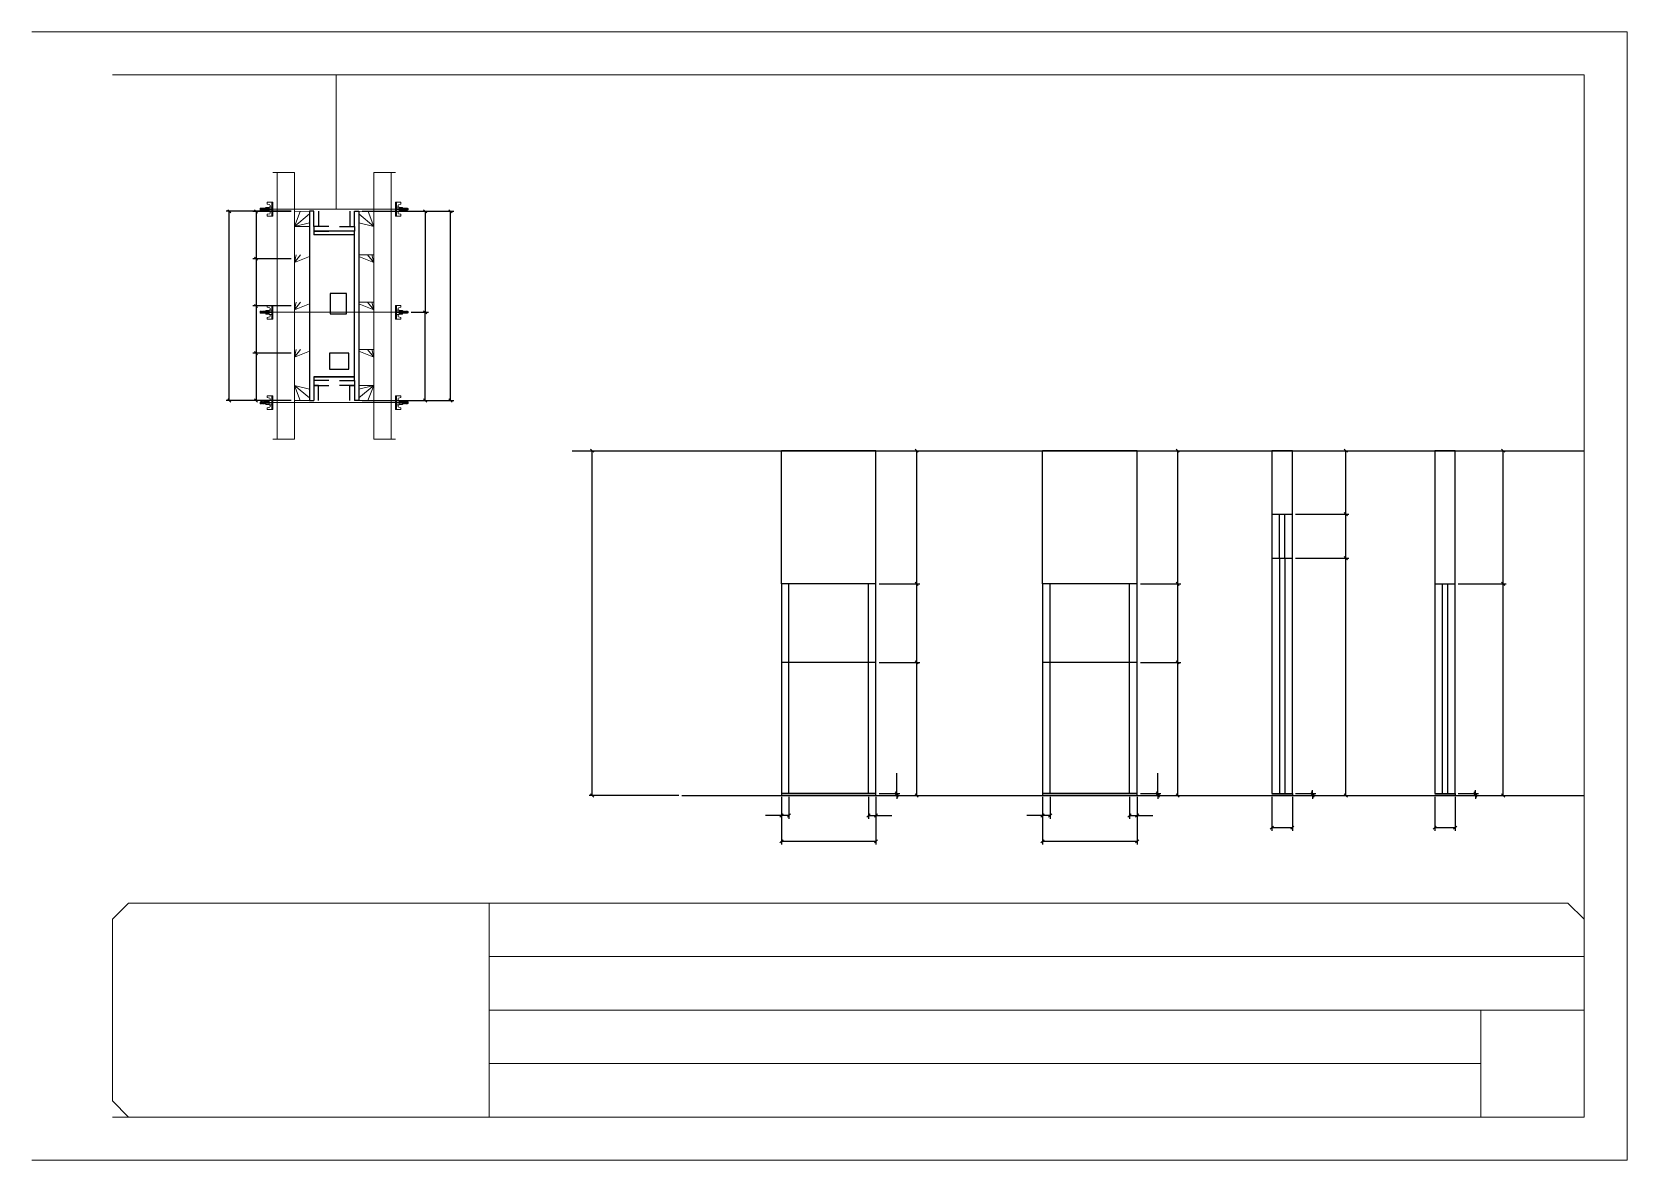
# Model space of a CAD drawing. Header units: metres. Extents: x 4348 to 8996, y 10700 to 11750.
# Drawn here: x 7511 to 8996, y 10700 to 11750 of the extents above; entities that cross this region are included whole.
import ezdxf

# ---------------------------------------------------------------- set-up
doc = ezdxf.new("R2010")
doc.units = ezdxf.units.M
for name, color, linetype in [('00 - FELIPE', 7, 'Continuous'), ('CHAPA', 7, 'Continuous'), ('COTA', 7, 'Continuous'), ('Hachura', 7, 'Continuous'), ('Madeira', 7, 'Continuous'), ('NIVEL 2° PAV.', 7, 'Continuous'), ('Nível', 7, 'Continuous'), ('Painéis', 7, 'Continuous'), ('Perfil Metálico', 7, 'Continuous'), ('SARR_2.2x7', 7, 'Continuous'), ('SARRAFO', 7, 'Continuous'), ('SARRAFO DE PRESSAO', 7, 'Continuous'), ('Texto Seção', 7, 'Continuous')]:
    doc.layers.add(name, color=color, linetype=linetype)

msp = doc.modelspace()

# ---------------------------------------------------------------- linework, layer by layer
at = {"layer": '00 - FELIPE', "color": 4, "lineweight": 25}
for p, q in [((8688.7, 11301.2), (8737.3, 11301.2)), ((8734.3, 11260.2), (8734.3, 11301.2)), ((8688.7, 11260.2), (8737.3, 11260.2))]:
    msp.add_line(p, q, dxfattribs=at)
at = {"layer": '00 - FELIPE', "color": 0, "lineweight": 25}
for p, q in [((8735.8, 11299.7), (8732.8, 11302.7)), ((8732.8, 11261.7), (8735.8, 11258.7))]:
    msp.add_line(p, q, dxfattribs=at)
at = {"layer": 'CHAPA', "color": 1, "lineweight": 25}
for points in [[(7773.6, 11583), (7769.6, 11583), (7769.6, 11407), (7773.6, 11407)], [(7773.6, 11583), (7769.6, 11583), (7769.6, 11407), (7773.6, 11407)], [(7811.6, 11583), (7815.6, 11583), (7815.6, 11407), (7811.6, 11407)], [(7811.6, 11583), (7815.6, 11583), (7815.6, 11407), (7811.6, 11407)], [(7811.6, 11561), (7811.6, 11564.6), (7773.6, 11564.6), (7773.6, 11561)], [(7811.6, 11561), (7811.6, 11564.6), (7773.6, 11564.6), (7773.6, 11561)], [(7811.6, 11425.4), (7811.6, 11429), (7773.6, 11429), (7773.6, 11425.4)], [(7811.6, 11425.4), (7811.6, 11429), (7773.6, 11429), (7773.6, 11425.4)]]:
    msp.add_lwpolyline(points, dxfattribs=at)
at = {"layer": 'COTA', "color": 0, "lineweight": 25}
for p, q in [((7696.5, 11581.5), (7693.5, 11584.5)), ((7721.4, 11581.4), (7718.4, 11584.4)), ((7878.8, 11581.5), (7875.8, 11584.5)), ((7902.5, 11581.5), (7899.5, 11584.5)), ((7718.4, 11540.4), (7721.4, 11537.4)), ((7721.4, 11537.4), (7718.4, 11540.4)), ((7718.4, 11496.4), (7721.4, 11493.4)), ((7721.4, 11493.4), (7718.4, 11496.4)), ((7878.8, 11487.5), (7875.8, 11490.5)), ((7875.8, 11490.5), (7878.8, 11487.5)), ((7718.4, 11452.4), (7721.4, 11449.4)), ((7721.4, 11449.4), (7718.4, 11452.4)), ((7693.5, 11408.5), (7696.5, 11405.5)), ((7718.4, 11408.4), (7721.4, 11405.4)), ((7875.8, 11408.5), (7878.8, 11405.5)), ((7899.5, 11408.5), (7902.5, 11405.5)), ((8336.4, 11358.7), (8333.4, 11361.7)), ((8579.4, 11358.7), (8576.4, 11361.7)), ((8735.8, 11358.7), (8732.8, 11361.7)), ((8882.3, 11358.7), (8879.3, 11361.7)), ((8732.8, 11302.7), (8735.8, 11299.7)), ((8735.8, 11258.7), (8732.8, 11261.7)), ((8336.4, 11234.7), (8333.4, 11237.7)), ((8333.4, 11237.7), (8336.4, 11234.7)), ((8579.4, 11234.7), (8576.4, 11237.7)), ((8576.4, 11237.7), (8579.4, 11234.7)), ((8879.3, 11237.7), (8882.3, 11234.7)), ((8882.3, 11234.7), (8879.3, 11237.7)), ((8333.4, 11164.7), (8336.4, 11161.7)), ((8336.4, 11161.7), (8333.4, 11164.7)), ((8576.4, 11164.7), (8579.4, 11161.7)), ((8579.4, 11161.7), (8576.4, 11164.7)), ((8314.8, 11042.7), (8317.8, 11039.7)), ((8317.8, 11037.7), (8314.8, 11040.7)), ((8333.4, 11040.7), (8336.4, 11037.7)), ((8557.8, 11042.7), (8560.8, 11039.7)), ((8560.8, 11037.7), (8557.8, 11040.7)), ((8576.4, 11040.7), (8579.4, 11037.7)), ((8702, 11042.7), (8705, 11039.7)), ((8705, 11037.7), (8702, 11040.7)), ((8732.8, 11040.7), (8735.8, 11037.7)), ((8853.5, 11042.7), (8856.5, 11039.7)), ((8856.5, 11037.7), (8853.5, 11040.7)), ((8879.3, 11040.7), (8882.3, 11037.7)), ((8210.5, 11022.2), (8207.5, 11019.2)), ((8214.5, 11019.2), (8217.5, 11022.2)), ((8291.5, 11022.2), (8288.5, 11019.2)), ((8295.5, 11019.2), (8298.5, 11022.2)), ((8453.6, 11022.2), (8450.6, 11019.2)), ((8457.6, 11019.2), (8460.6, 11022.2)), ((8534.6, 11022.2), (8531.6, 11019.2)), ((8538.6, 11019.2), (8541.6, 11022.2)), ((8667.1, 11010.9), (8664.1, 11007.9)), ((8683.1, 11007.9), (8686.1, 11010.9)), ((8818.6, 11010.9), (8815.6, 11007.9)), ((8834.6, 11007.9), (8837.6, 11010.9)), ((8210.5, 10998.1), (8207.5, 10995.1)), ((8295.5, 10995.1), (8298.5, 10998.1)), ((8453.6, 10998.1), (8450.6, 10995.1)), ((8538.6, 10995.1), (8541.6, 10998.1))]:
    msp.add_line(p, q, dxfattribs=at)
at = {"layer": 'COTA', "color": 241, "lineweight": 25}
for p, q in [((7752.6, 11583), (7692, 11583)), ((7695, 11407), (7695, 11583)), ((7752.6, 11582.9), (7716.9, 11582.9)), ((7719.9, 11582.9), (7719.9, 11538.9)), ((7818.6, 11583), (7904, 11583)), ((7852.6, 11583), (7880.3, 11583)), ((7877.3, 11583), (7877.3, 11489)), ((7901, 11407), (7901, 11583)), ((7752.6, 11538.9), (7716.9, 11538.9)), ((7752.6, 11538.9), (7716.9, 11538.9)), ((7719.9, 11538.9), (7719.9, 11494.9)), ((7752.6, 11494.9), (7716.9, 11494.9)), ((7752.6, 11494.9), (7716.9, 11494.9)), ((7719.9, 11494.9), (7719.9, 11450.9)), ((7864.4, 11489), (7880.3, 11489)), ((7864.4, 11489), (7880.3, 11489)), ((7877.3, 11407), (7877.3, 11489)), ((7752.6, 11450.9), (7716.9, 11450.9)), ((7752.6, 11450.9), (7716.9, 11450.9)), ((7719.9, 11450.9), (7719.9, 11406.9)), ((7752.6, 11407), (7692, 11407)), ((7752.6, 11406.9), (7716.9, 11406.9)), ((7818.6, 11407), (7904, 11407)), ((7852.6, 11407), (7880.3, 11407)), ((8297, 11360.2), (8209, 11360.2)), ((8209, 11236.2), (8209, 11360.2)), ((8297, 11236.2), (8297, 11360.2)), ((8540.1, 11360.2), (8452.1, 11360.2)), ((8452.1, 11236.2), (8452.1, 11360.2)), ((8540.1, 11236.2), (8540.1, 11360.2))]:
    msp.add_line(p, q, dxfattribs=at)
at = {"layer": 'COTA', "color": 180, "lineweight": 25}
for p, q in [((7804, 11506.5), (7789, 11506.5)), ((7789, 11506.5), (7789, 11487.5)), ((7804, 11487.5), (7804, 11506.5)), ((7789, 11487.5), (7804, 11487.5)), ((7806.3, 11451), (7788.3, 11451)), ((7788.3, 11451), (7788.3, 11436)), ((7806.3, 11436), (7806.3, 11451)), ((7788.3, 11436), (7806.3, 11436))]:
    msp.add_line(p, q, dxfattribs=at)
at = {"layer": 'COTA', "color": 4, "lineweight": 25}
for p, q in [((8300, 11360.2), (8337.9, 11360.2)), ((8334.9, 11236.2), (8334.9, 11360.2)), ((8543.1, 11360.2), (8580.9, 11360.2)), ((8577.9, 11236.2), (8577.9, 11360.2)), ((8687.6, 11360.2), (8737.3, 11360.2)), ((8734.3, 11301.2), (8734.3, 11360.2)), ((8839.1, 11360.2), (8883.8, 11360.2)), ((8880.8, 11236.2), (8880.8, 11360.2)), ((8687.6, 11301.2), (8737.3, 11301.2)), ((8687.6, 11260.2), (8737.3, 11260.2)), ((8734.3, 11039.2), (8734.3, 11260.2)), ((8300, 11236.2), (8337.9, 11236.2)), ((8300, 11236.2), (8337.9, 11236.2)), ((8334.9, 11163.2), (8334.9, 11236.2)), ((8543.1, 11236.2), (8580.9, 11236.2)), ((8543.1, 11236.2), (8580.9, 11236.2)), ((8577.9, 11163.2), (8577.9, 11236.2)), ((8839.1, 11236.2), (8883.8, 11236.2)), ((8839.1, 11236.2), (8883.8, 11236.2)), ((8880.8, 11039.2), (8880.8, 11236.2)), ((8300, 11163.2), (8337.9, 11163.2)), ((8300, 11163.2), (8337.9, 11163.2)), ((8334.9, 11039.2), (8334.9, 11163.2)), ((8543.1, 11163.2), (8580.9, 11163.2)), ((8543.1, 11163.2), (8580.9, 11163.2)), ((8577.9, 11039.2), (8577.9, 11163.2)), ((8316.3, 11041.2), (8316.3, 11060.1)), ((8559.3, 11041.2), (8559.3, 11060.1)), ((8209, 11038.2), (8209, 10993.6)), ((8209, 11036.2), (8209, 11017.7)), ((8216, 11038.2), (8216, 11017.7)), ((8290, 11038.2), (8290, 11017.7)), ((8297, 11038.2), (8297, 10993.6)), ((8297, 11036.2), (8297, 11017.7)), ((8300, 11041.2), (8319.3, 11041.2)), ((8300, 11039.2), (8319.3, 11039.2)), ((8300, 11039.2), (8337.9, 11039.2)), ((8316.3, 11039.2), (8316.3, 11041.2)), ((8316.3, 11039.2), (8316.3, 11036.2)), ((8452.1, 11038.2), (8452.1, 10993.6)), ((8452.1, 11036.2), (8452.1, 11017.7)), ((8459.1, 11038.2), (8459.1, 11017.7)), ((8533.1, 11038.2), (8533.1, 11017.7)), ((8540.1, 11038.2), (8540.1, 10993.6)), ((8540.1, 11036.2), (8540.1, 11017.7)), ((8543.1, 11041.2), (8562.3, 11041.2)), ((8543.1, 11039.2), (8562.3, 11039.2)), ((8543.1, 11039.2), (8580.9, 11039.2)), ((8559.3, 11039.2), (8559.3, 11041.2)), ((8559.3, 11039.2), (8559.3, 11036.2)), ((8665.6, 11038.2), (8665.6, 11006.4)), ((8684.6, 11038.2), (8684.6, 11006.4)), ((8687.6, 11041.2), (8706.5, 11041.2)), ((8687.6, 11039.2), (8706.5, 11039.2)), ((8687.6, 11039.2), (8737.3, 11039.2)), ((8703.5, 11041.2), (8703.5, 11044.2)), ((8703.5, 11039.2), (8703.5, 11041.2)), ((8703.5, 11039.2), (8703.5, 11036.2)), ((8817.1, 11038.2), (8817.1, 11006.4)), ((8836.1, 11038.2), (8836.1, 11006.4)), ((8839.1, 11041.2), (8858, 11041.2)), ((8839.1, 11039.2), (8858, 11039.2)), ((8839.1, 11039.2), (8883.8, 11039.2)), ((8855, 11041.2), (8855, 11044.2)), ((8855, 11039.2), (8855, 11041.2)), ((8855, 11039.2), (8855, 11036.2)), ((8209, 11020.7), (8194.3, 11020.7)), ((8216, 11020.7), (8209, 11020.7)), ((8290, 11020.7), (8297, 11020.7)), ((8297, 11020.7), (8311.8, 11020.7)), ((8452.1, 11020.7), (8437.3, 11020.7)), ((8459.1, 11020.7), (8452.1, 11020.7)), ((8533.1, 11020.7), (8540.1, 11020.7)), ((8540.1, 11020.7), (8554.8, 11020.7)), ((8665.6, 11009.4), (8684.6, 11009.4)), ((8817.1, 11009.4), (8836.1, 11009.4)), ((8297, 10996.6), (8209, 10996.6)), ((8540.1, 10996.6), (8452.1, 10996.6))]:
    msp.add_line(p, q, dxfattribs=at)
at = {"layer": 'COTA', "color": 241, "lineweight": 25}
for points in [[(8684.6, 11301.2), (8684.6, 11360.2), (8665.6, 11360.2), (8665.6, 11301.2)], [(8836.1, 11236.2), (8836.1, 11360.2), (8817.1, 11360.2), (8817.1, 11236.2)]]:
    msp.add_lwpolyline(points, dxfattribs=at)
at = {"layer": 'Hachura', "color": 0, "lineweight": 9}
for p, q in [((7724.1, 11586), (7723.8, 11585.7)), ((7723.8, 11585.7), (7723.8, 11584.4)), ((7724.1, 11584.1), (7723.8, 11584.4)), ((7724.4, 11586), (7724.1, 11586)), ((7724.1, 11584.1), (7724.1, 11586)), ((7724.7, 11584.1), (7724.1, 11585.3)), ((7724.7, 11584), (7724.1, 11585.1)), ((7724.1, 11584.6), (7724.4, 11583.9)), ((7724.1, 11584.3), (7724.2, 11584.1)), ((7724.4, 11586), (7725.4, 11584.1)), ((7724.4, 11586), (7725.4, 11584.1)), ((7724.5, 11586.1), (7725.6, 11583.9)), ((7725.8, 11584), (7724.7, 11586.1)), ((7724.7, 11584.1), (7725.4, 11584.1)), ((7725.6, 11586), (7724.9, 11586)), ((7725.9, 11584.1), (7724.9, 11586)), ((7725.6, 11586), (7726.5, 11584.1)), ((7725.7, 11586.1), (7726.7, 11583.9)), ((7727, 11584), (7725.9, 11586.1)), ((7726.5, 11584.1), (7725.9, 11584.1)), ((7726.7, 11586), (7726.1, 11586)), ((7727.1, 11584.1), (7726.1, 11586)), ((7726.3, 11586), (7726.1, 11586)), ((7726.7, 11586), (7727.7, 11584.1)), ((7726.8, 11586.1), (7727.9, 11583.9)), ((7728.1, 11584), (7727.1, 11586.1)), ((7727.3, 11584.1), (7727.1, 11584.1)), ((7727.9, 11586), (7727.2, 11586)), ((7728.2, 11584.1), (7727.2, 11586)), ((7727.3, 11584.1), (7727.7, 11584.1)), ((7727.9, 11586), (7728.9, 11584.1)), ((7728.9, 11584.8), (7728.2, 11586.1)), ((7728.2, 11584.1), (7728.9, 11584.1)), ((7728.9, 11585.1), (7728.4, 11586)), ((7728.9, 11586), (7728.4, 11586)), ((7728.9, 11583.3), (7728.9, 11586.6)), ((7728.9, 11583.3), (7728.9, 11586.6)), ((7728.9, 11586.6), (7732.1, 11586.6)), ((7728.9, 11585.6), (7732.1, 11585.6)), ((7728.9, 11584.1), (7732.1, 11584.1)), ((7732.1, 11583.3), (7728.9, 11583.3)), ((7735.6, 11591.4), (7730.4, 11591.4)), ((7730.4, 11591.4), (7730.4, 11589.7)), ((7730.4, 11589.7), (7732.6, 11589.2)), ((7732.1, 11586.9), (7732.1, 11583)), ((7734.7, 11586.9), (7732.1, 11586.9)), ((7732.1, 11583), (7732.1, 11583.3)), ((7732.1, 11583), (7732.1, 11583.3)), ((7732.1, 11583), (7734.7, 11583)), ((7734.7, 11585.3), (7732.7, 11585.3)), ((7732.7, 11584.8), (7734.7, 11584.8)), ((7732.9, 11588.8), (7732.9, 11586.9)), ((7732.9, 11581.1), (7732.9, 11583)), ((7734.6, 11591.3), (7735.6, 11591.3)), ((7734.6, 11591.1), (7735.6, 11591.1)), ((7734.6, 11590.7), (7735.6, 11590.7)), ((7734.6, 11590.3), (7735.6, 11590.3)), ((7734.6, 11589.4), (7735.6, 11589.4)), ((7734.6, 11588), (7735.6, 11588)), ((7734.7, 11591.4), (7734.7, 11578.5)), ((7734.7, 11591.4), (7734.7, 11586.3)), ((7734.7, 11585), (7734.7, 11586.9)), ((7734.7, 11586.3), (7734.7, 11585.6)), ((7734.7, 11585), (7735.6, 11585)), ((7735, 11585.9), (7734.8, 11585.9)), ((7734.8, 11584), (7735.2, 11584)), ((7735.4, 11585.9), (7735, 11585.9)), ((7735.6, 11578.5), (7735.6, 11591.4)), ((7735.6, 11579.5), (7735.6, 11587.3)), ((7849.6, 11578.5), (7849.6, 11591.4)), ((7849.6, 11591.4), (7854.7, 11591.4)), ((7850.5, 11591.3), (7849.6, 11591.3)), ((7850.5, 11591.1), (7849.6, 11591.1)), ((7850.5, 11590.7), (7849.6, 11590.7)), ((7850.5, 11590.3), (7849.6, 11590.3)), ((7850.5, 11589.4), (7849.6, 11589.4)), ((7850.5, 11588), (7849.6, 11588)), ((7849.6, 11579.5), (7849.6, 11587.3)), ((7850.5, 11585), (7849.6, 11585)), ((7849.7, 11585.9), (7850.2, 11585.9)), ((7850.3, 11584), (7849.9, 11584)), ((7850.2, 11585.9), (7850.4, 11585.9)), ((7850.5, 11591.4), (7850.5, 11578.5)), ((7850.5, 11591.4), (7850.5, 11586.3)), ((7850.5, 11585), (7850.5, 11586.9)), ((7850.5, 11586.9), (7853.1, 11586.9)), ((7850.5, 11586.3), (7850.5, 11585.6)), ((7850.5, 11585.3), (7852.5, 11585.3)), ((7852.5, 11584.8), (7850.5, 11584.8)), ((7853.1, 11583), (7850.5, 11583)), ((7852.3, 11588.8), (7852.3, 11586.9)), ((7852.3, 11581.1), (7852.3, 11583)), ((7854.7, 11589.7), (7852.5, 11589.2)), ((7853.1, 11586.9), (7853.1, 11583)), ((7856.3, 11586.6), (7853.1, 11586.6)), ((7856.3, 11585.6), (7853.1, 11585.6)), ((7856.3, 11584.1), (7853.1, 11584.1)), ((7853.1, 11583.3), (7856.3, 11583.3)), ((7853.1, 11583), (7853.1, 11583.3)), ((7853.1, 11583), (7853.1, 11583.3)), ((7854.7, 11591.4), (7854.7, 11589.7)), ((7856.2, 11583.3), (7856.2, 11586.6)), ((7856.3, 11583.3), (7856.3, 11586.6)), ((7856.3, 11584.8), (7856.9, 11586.1)), ((7857.2, 11586), (7856.3, 11584.1)), ((7856.3, 11585.1), (7856.7, 11586)), ((7856.3, 11586), (7856.7, 11586)), ((7856.9, 11584.1), (7856.3, 11584.1)), ((7856.9, 11584.1), (7857.9, 11586)), ((7857, 11584), (7858.1, 11586.1)), ((7858.3, 11586.1), (7857.2, 11583.9)), ((7857.2, 11586), (7857.9, 11586)), ((7858.4, 11586), (7857.4, 11584.1)), ((7857.9, 11584.1), (7857.4, 11584.1)), ((7857.9, 11584.1), (7858.1, 11584.1)), ((7858.1, 11584.1), (7859, 11586)), ((7858.2, 11584), (7859.2, 11586.1)), ((7859.5, 11586.1), (7858.4, 11583.9)), ((7858.4, 11586), (7859, 11586)), ((7859.6, 11586), (7858.6, 11584.1)), ((7858.6, 11584.1), (7859.2, 11584.1)), ((7858.8, 11586), (7859, 11586)), ((7859.2, 11584.1), (7860.2, 11586)), ((7859.3, 11584), (7860.4, 11586.1)), ((7860.6, 11586.1), (7859.6, 11583.9)), ((7859.6, 11586), (7860.2, 11586)), ((7860.7, 11586), (7859.8, 11584.1)), ((7860.7, 11586), (7859.8, 11584.1)), ((7860.4, 11584.1), (7859.8, 11584.1)), ((7860.4, 11584.1), (7861, 11585.3)), ((7860.5, 11584), (7861, 11585.1)), ((7860.7, 11586), (7861, 11586)), ((7861, 11584.6), (7860.7, 11583.9)), ((7861, 11584.3), (7860.9, 11584.1)), ((7861, 11586), (7861.4, 11585.7)), ((7861, 11584.1), (7861, 11586)), ((7861, 11584.1), (7861.4, 11584.4)), ((7861.4, 11585.7), (7861.4, 11584.4)), ((7730.4, 11580.2), (7732.6, 11580.8)), ((7730.4, 11578.5), (7730.4, 11580.2)), ((7734.7, 11578.5), (7730.4, 11578.5)), ((7734.6, 11581.9), (7735.6, 11581.9)), ((7734.6, 11580.5), (7735.6, 11580.5)), ((7734.6, 11579.7), (7735.6, 11579.7)), ((7734.6, 11579.2), (7735.6, 11579.2)), ((7734.6, 11578.9), (7735.6, 11578.9)), ((7734.6, 11578.6), (7735.6, 11578.6)), ((7734.7, 11578.5), (7735.6, 11578.5)), ((7850.5, 11581.9), (7849.6, 11581.9)), ((7850.5, 11580.5), (7849.6, 11580.5)), ((7850.5, 11579.7), (7849.6, 11579.7)), ((7850.5, 11579.2), (7849.6, 11579.2)), ((7850.5, 11578.9), (7849.6, 11578.9)), ((7850.5, 11578.6), (7849.6, 11578.6)), ((7850.5, 11578.5), (7849.6, 11578.5)), ((7850.5, 11578.5), (7854.7, 11578.5)), ((7854.7, 11580.2), (7852.5, 11580.8)), ((7854.7, 11578.5), (7854.7, 11580.2)), ((7735.6, 11495.4), (7730.4, 11495.4)), ((7730.4, 11495.4), (7730.4, 11493.7)), ((7734.6, 11495.3), (7735.6, 11495.3)), ((7734.6, 11495.1), (7735.6, 11495.1)), ((7734.6, 11494.7), (7735.6, 11494.7)), ((7734.6, 11494.3), (7735.6, 11494.3)), ((7734.7, 11495.4), (7734.7, 11482.5)), ((7734.7, 11495.4), (7734.7, 11490.3)), ((7735.6, 11482.5), (7735.6, 11495.4)), ((7849.6, 11482.5), (7849.6, 11495.4)), ((7849.6, 11495.4), (7854.7, 11495.4)), ((7850.5, 11495.3), (7849.6, 11495.3)), ((7850.5, 11495.1), (7849.6, 11495.1)), ((7850.5, 11494.7), (7849.6, 11494.7)), ((7850.5, 11494.3), (7849.6, 11494.3)), ((7850.5, 11495.4), (7850.5, 11482.5)), ((7850.5, 11495.4), (7850.5, 11490.3)), ((7854.7, 11495.4), (7854.7, 11493.7)), ((7724.1, 11490), (7723.8, 11489.7)), ((7723.8, 11489.7), (7723.8, 11488.4)), ((7724.1, 11488.1), (7723.8, 11488.4)), ((7724.4, 11490), (7724.1, 11490)), ((7724.1, 11488.1), (7724.1, 11490)), ((7724.7, 11488.1), (7724.1, 11489.3)), ((7724.7, 11488), (7724.1, 11489.1)), ((7724.1, 11488.6), (7724.4, 11487.9)), ((7724.1, 11488.3), (7724.2, 11488.1)), ((7724.4, 11490), (7725.4, 11488.1)), ((7724.4, 11490), (7725.4, 11488.1)), ((7724.5, 11490.1), (7725.6, 11487.9)), ((7725.8, 11488), (7724.7, 11490.1)), ((7724.7, 11488.1), (7725.4, 11488.1)), ((7725.6, 11490), (7724.9, 11490)), ((7725.9, 11488.1), (7724.9, 11490)), ((7725.6, 11490), (7726.5, 11488.1)), ((7725.7, 11490.1), (7726.7, 11487.9)), ((7727, 11488), (7725.9, 11490.1)), ((7726.5, 11488.1), (7725.9, 11488.1)), ((7726.7, 11490), (7726.1, 11490)), ((7727.1, 11488.1), (7726.1, 11490)), ((7726.3, 11490), (7726.1, 11490)), ((7726.7, 11490), (7727.7, 11488.1)), ((7726.8, 11490.1), (7727.9, 11487.9)), ((7728.1, 11488), (7727.1, 11490.1)), ((7727.3, 11488.1), (7727.1, 11488.1)), ((7727.9, 11490), (7727.2, 11490)), ((7728.2, 11488.1), (7727.2, 11490)), ((7727.3, 11488.1), (7727.7, 11488.1)), ((7727.9, 11490), (7728.9, 11488.1)), ((7728.9, 11488.8), (7728.2, 11490.1)), ((7728.2, 11488.1), (7728.9, 11488.1)), ((7728.9, 11489.1), (7728.4, 11490)), ((7728.9, 11490), (7728.4, 11490)), ((7728.9, 11487.3), (7728.9, 11490.6)), ((7728.9, 11487.3), (7728.9, 11490.6)), ((7728.9, 11490.6), (7732.1, 11490.6)), ((7728.9, 11489.6), (7732.1, 11489.6)), ((7728.9, 11488.1), (7732.1, 11488.1)), ((7732.1, 11487.3), (7728.9, 11487.3)), ((7730.4, 11493.7), (7732.6, 11493.2)), ((7730.4, 11484.2), (7732.6, 11484.8)), ((7730.4, 11482.5), (7730.4, 11484.2)), ((7734.7, 11482.5), (7730.4, 11482.5)), ((7732.1, 11490.9), (7732.1, 11487)), ((7734.7, 11490.9), (7732.1, 11490.9)), ((7732.1, 11487), (7732.1, 11487.3)), ((7732.1, 11487), (7732.1, 11487.3)), ((7732.1, 11487), (7734.7, 11487)), ((7734.7, 11489.3), (7732.7, 11489.3)), ((7732.7, 11488.8), (7734.7, 11488.8)), ((7732.9, 11492.8), (7732.9, 11490.9)), ((7732.9, 11485.1), (7732.9, 11487)), ((7734.6, 11493.4), (7735.6, 11493.4)), ((7734.6, 11492), (7735.6, 11492)), ((7734.6, 11485.9), (7735.6, 11485.9)), ((7734.6, 11484.5), (7735.6, 11484.5)), ((7734.6, 11483.7), (7735.6, 11483.7)), ((7734.6, 11483.2), (7735.6, 11483.2)), ((7734.6, 11482.9), (7735.6, 11482.9)), ((7734.6, 11482.6), (7735.6, 11482.6)), ((7734.7, 11489), (7734.7, 11490.9)), ((7734.7, 11490.3), (7734.7, 11489.6)), ((7734.7, 11489), (7735.6, 11489)), ((7734.7, 11482.5), (7735.6, 11482.5)), ((7735, 11489.9), (7734.8, 11489.9)), ((7734.8, 11488), (7735.2, 11488)), ((7735.4, 11489.9), (7735, 11489.9)), ((7735.6, 11483.5), (7735.6, 11491.3)), ((7850.5, 11493.4), (7849.6, 11493.4)), ((7850.5, 11492), (7849.6, 11492)), ((7849.6, 11483.5), (7849.6, 11491.3)), ((7850.5, 11489), (7849.6, 11489)), ((7850.5, 11485.9), (7849.6, 11485.9)), ((7850.5, 11484.5), (7849.6, 11484.5)), ((7850.5, 11483.7), (7849.6, 11483.7)), ((7850.5, 11483.2), (7849.6, 11483.2)), ((7850.5, 11482.9), (7849.6, 11482.9)), ((7850.5, 11482.6), (7849.6, 11482.6)), ((7850.5, 11482.5), (7849.6, 11482.5)), ((7849.7, 11489.9), (7850.2, 11489.9)), ((7850.3, 11488), (7849.9, 11488)), ((7850.2, 11489.9), (7850.4, 11489.9)), ((7850.5, 11489), (7850.5, 11490.9)), ((7850.5, 11490.9), (7853.1, 11490.9)), ((7850.5, 11490.3), (7850.5, 11489.6)), ((7850.5, 11489.3), (7852.5, 11489.3)), ((7852.5, 11488.8), (7850.5, 11488.8)), ((7853.1, 11487), (7850.5, 11487)), ((7850.5, 11482.5), (7854.7, 11482.5)), ((7852.3, 11492.8), (7852.3, 11490.9)), ((7852.3, 11485.1), (7852.3, 11487)), ((7854.7, 11493.7), (7852.5, 11493.2)), ((7854.7, 11484.2), (7852.5, 11484.8)), ((7853.1, 11490.9), (7853.1, 11487)), ((7856.3, 11490.6), (7853.1, 11490.6)), ((7856.3, 11489.6), (7853.1, 11489.6)), ((7856.3, 11488.1), (7853.1, 11488.1)), ((7853.1, 11487.3), (7856.3, 11487.3)), ((7853.1, 11487), (7853.1, 11487.3)), ((7853.1, 11487), (7853.1, 11487.3)), ((7854.7, 11482.5), (7854.7, 11484.2)), ((7856.2, 11487.3), (7856.2, 11490.6)), ((7856.3, 11487.3), (7856.3, 11490.6)), ((7856.3, 11488.8), (7856.9, 11490.1)), ((7857.2, 11490), (7856.3, 11488.1)), ((7856.3, 11489.1), (7856.7, 11490)), ((7856.3, 11490), (7856.7, 11490)), ((7856.9, 11488.1), (7856.3, 11488.1)), ((7856.9, 11488.1), (7857.9, 11490)), ((7857, 11488), (7858.1, 11490.1)), ((7858.3, 11490.1), (7857.2, 11487.9)), ((7857.2, 11490), (7857.9, 11490)), ((7858.4, 11490), (7857.4, 11488.1)), ((7857.9, 11488.1), (7857.4, 11488.1)), ((7857.9, 11488.1), (7858.1, 11488.1)), ((7858.1, 11488.1), (7859, 11490)), ((7858.2, 11488), (7859.2, 11490.1)), ((7859.5, 11490.1), (7858.4, 11487.9)), ((7858.4, 11490), (7859, 11490)), ((7859.6, 11490), (7858.6, 11488.1)), ((7858.6, 11488.1), (7859.2, 11488.1)), ((7858.8, 11490), (7859, 11490)), ((7859.2, 11488.1), (7860.2, 11490)), ((7859.3, 11488), (7860.4, 11490.1)), ((7860.6, 11490.1), (7859.6, 11487.9)), ((7859.6, 11490), (7860.2, 11490)), ((7860.7, 11490), (7859.8, 11488.1)), ((7860.7, 11490), (7859.8, 11488.1)), ((7860.4, 11488.1), (7859.8, 11488.1)), ((7860.4, 11488.1), (7861, 11489.3)), ((7860.5, 11488), (7861, 11489.1)), ((7860.7, 11490), (7861, 11490)), ((7861, 11488.6), (7860.7, 11487.9)), ((7861, 11488.3), (7860.9, 11488.1)), ((7861, 11490), (7861.4, 11489.7)), ((7861, 11488.1), (7861, 11490)), ((7861, 11488.1), (7861.4, 11488.4)), ((7861.4, 11489.7), (7861.4, 11488.4)), ((7724.1, 11405.9), (7723.8, 11405.5)), ((7723.8, 11404.2), (7723.8, 11405.5)), ((7724.1, 11405.3), (7724.4, 11406)), ((7724.7, 11406), (7724.1, 11404.8)), ((7724.1, 11405.6), (7724.2, 11405.9)), ((7724.7, 11405.9), (7724.1, 11404.6)), ((7724.1, 11405.9), (7724.1, 11403.9)), ((7724.4, 11403.9), (7725.4, 11405.9)), ((7724.4, 11403.9), (7725.4, 11405.9)), ((7724.5, 11403.9), (7725.6, 11406)), ((7725.8, 11406), (7724.7, 11403.8)), ((7724.7, 11405.9), (7725.4, 11405.9)), ((7725.9, 11405.9), (7724.9, 11403.9)), ((7725.6, 11403.9), (7726.5, 11405.9)), ((7725.7, 11403.9), (7726.7, 11406)), ((7727, 11406), (7725.9, 11403.8)), ((7726.5, 11405.9), (7725.9, 11405.9)), ((7727.1, 11405.9), (7726.1, 11403.9)), ((7726.7, 11403.9), (7727.7, 11405.9)), ((7726.8, 11403.9), (7727.9, 11406)), ((7728.1, 11406), (7727.1, 11403.8)), ((7727.3, 11405.9), (7727.1, 11405.9)), ((7728.2, 11405.9), (7727.2, 11403.9)), ((7727.3, 11405.9), (7727.7, 11405.9)), ((7727.9, 11403.9), (7728.9, 11405.9)), ((7728.2, 11405.9), (7728.9, 11405.9)), ((7728.9, 11405.1), (7728.2, 11403.8)), ((7728.9, 11404.8), (7728.4, 11403.9)), ((7728.9, 11406.6), (7728.9, 11403.3)), ((7728.9, 11406.6), (7728.9, 11403.3)), ((7732.1, 11406.6), (7728.9, 11406.6)), ((7728.9, 11405.9), (7732.1, 11405.9)), ((7734.7, 11411.4), (7730.4, 11411.4)), ((7730.4, 11411.4), (7730.4, 11409.7)), ((7730.4, 11409.7), (7732.6, 11409.1)), ((7732.1, 11403), (7732.1, 11406.9)), ((7732.1, 11406.9), (7734.7, 11406.9)), ((7732.1, 11406.9), (7732.1, 11406.6)), ((7732.1, 11406.9), (7732.1, 11406.6)), ((7732.7, 11405.2), (7734.7, 11405.2)), ((7732.9, 11408.8), (7732.9, 11406.9)), ((7734.6, 11411.3), (7735.6, 11411.3)), ((7734.6, 11411.1), (7735.6, 11411.1)), ((7734.6, 11410.7), (7735.6, 11410.7)), ((7734.6, 11410.3), (7735.6, 11410.3)), ((7734.6, 11409.4), (7735.6, 11409.4)), ((7734.6, 11408), (7735.6, 11408)), ((7734.7, 11398.5), (7734.7, 11411.4)), ((7734.7, 11411.4), (7735.6, 11411.4)), ((7734.7, 11405), (7734.7, 11403)), ((7734.7, 11405), (7735.6, 11405)), ((7734.8, 11405.9), (7735.2, 11405.9)), ((7735.6, 11411.4), (7735.6, 11398.5)), ((7735.6, 11410.5), (7735.6, 11402.6)), ((7849.6, 11411.4), (7849.6, 11398.5)), ((7850.5, 11411.4), (7849.6, 11411.4)), ((7850.5, 11411.3), (7849.6, 11411.3)), ((7850.5, 11411.1), (7849.6, 11411.1)), ((7850.5, 11410.7), (7849.6, 11410.7)), ((7849.6, 11410.5), (7849.6, 11402.6)), ((7850.5, 11410.3), (7849.6, 11410.3)), ((7850.5, 11409.4), (7849.6, 11409.4)), ((7850.5, 11408), (7849.6, 11408)), ((7850.5, 11405), (7849.6, 11405)), ((7850.3, 11405.9), (7849.9, 11405.9)), ((7850.5, 11398.5), (7850.5, 11411.4)), ((7850.5, 11411.4), (7854.7, 11411.4)), ((7853.1, 11406.9), (7850.5, 11406.9)), ((7852.5, 11405.2), (7850.5, 11405.2)), ((7850.5, 11405), (7850.5, 11403)), ((7852.3, 11408.8), (7852.3, 11406.9)), ((7854.7, 11409.7), (7852.5, 11409.1)), ((7853.1, 11403), (7853.1, 11406.9)), ((7853.1, 11406.9), (7853.1, 11406.6)), ((7853.1, 11406.9), (7853.1, 11406.6)), ((7853.1, 11406.6), (7856.3, 11406.6)), ((7856.3, 11405.9), (7853.1, 11405.9)), ((7854.7, 11411.4), (7854.7, 11409.7)), ((7856.2, 11406.6), (7856.2, 11403.3)), ((7856.3, 11406.6), (7856.3, 11403.3)), ((7856.9, 11405.9), (7856.3, 11405.9)), ((7857.2, 11403.9), (7856.3, 11405.9)), ((7856.3, 11405.1), (7856.9, 11403.8)), ((7856.3, 11404.8), (7856.7, 11403.9)), ((7856.9, 11405.9), (7857.9, 11403.9)), ((7857, 11406), (7858.1, 11403.8)), ((7858.3, 11403.9), (7857.2, 11406)), ((7857.9, 11405.9), (7857.4, 11405.9)), ((7858.4, 11403.9), (7857.4, 11405.9)), ((7857.9, 11405.9), (7858.1, 11405.9)), ((7858.1, 11405.9), (7859, 11403.9)), ((7858.2, 11406), (7859.2, 11403.8)), ((7859.5, 11403.9), (7858.4, 11406)), ((7858.6, 11405.9), (7859.2, 11405.9)), ((7859.6, 11403.9), (7858.6, 11405.9)), ((7859.2, 11405.9), (7860.2, 11403.9)), ((7859.3, 11406), (7860.4, 11403.8)), ((7860.6, 11403.9), (7859.6, 11406)), ((7860.7, 11403.9), (7859.8, 11405.9)), ((7860.4, 11405.9), (7859.8, 11405.9)), ((7860.7, 11403.9), (7859.8, 11405.9)), ((7860.4, 11405.9), (7861, 11404.6)), ((7860.5, 11406), (7861, 11404.8)), ((7861, 11405.3), (7860.7, 11406)), ((7861, 11405.6), (7860.9, 11405.9)), ((7861, 11405.9), (7861.4, 11405.5)), ((7861, 11405.9), (7861, 11403.9)), ((7861.4, 11404.2), (7861.4, 11405.5)), ((7724.1, 11403.9), (7723.8, 11404.2)), ((7724.4, 11403.9), (7724.1, 11403.9)), ((7725.6, 11403.9), (7724.9, 11403.9)), ((7726.7, 11403.9), (7726.1, 11403.9)), ((7726.3, 11403.9), (7726.1, 11403.9)), ((7727.9, 11403.9), (7727.2, 11403.9)), ((7728.9, 11403.9), (7728.4, 11403.9)), ((7728.9, 11404.3), (7732.1, 11404.3)), ((7728.9, 11403.3), (7732.1, 11403.3)), ((7730.4, 11400.2), (7732.6, 11400.8)), ((7730.4, 11398.5), (7730.4, 11400.2)), ((7735.6, 11398.5), (7730.4, 11398.5)), ((7734.7, 11403), (7732.1, 11403)), ((7734.7, 11404.6), (7732.7, 11404.6)), ((7732.9, 11401.1), (7732.9, 11403)), ((7734.6, 11401.9), (7735.6, 11401.9)), ((7734.6, 11400.5), (7735.6, 11400.5)), ((7734.6, 11399.7), (7735.6, 11399.7)), ((7734.6, 11399.2), (7735.6, 11399.2)), ((7734.6, 11398.9), (7735.6, 11398.9)), ((7734.6, 11398.6), (7735.6, 11398.6)), ((7734.7, 11403.7), (7734.7, 11404.3)), ((7734.7, 11398.5), (7734.7, 11403.7)), ((7735, 11404), (7734.8, 11404)), ((7735.4, 11404), (7735, 11404)), ((7850.5, 11401.9), (7849.6, 11401.9)), ((7850.5, 11400.5), (7849.6, 11400.5)), ((7850.5, 11399.7), (7849.6, 11399.7)), ((7850.5, 11399.2), (7849.6, 11399.2)), ((7850.5, 11398.9), (7849.6, 11398.9)), ((7850.5, 11398.6), (7849.6, 11398.6)), ((7849.6, 11398.5), (7854.7, 11398.5)), ((7849.7, 11404), (7850.2, 11404)), ((7850.2, 11404), (7850.4, 11404)), ((7850.5, 11404.6), (7852.5, 11404.6)), ((7850.5, 11403.7), (7850.5, 11404.3)), ((7850.5, 11398.5), (7850.5, 11403.7)), ((7850.5, 11403), (7853.1, 11403)), ((7852.3, 11401.1), (7852.3, 11403)), ((7854.7, 11400.2), (7852.5, 11400.8)), ((7856.3, 11404.3), (7853.1, 11404.3)), ((7856.3, 11403.3), (7853.1, 11403.3)), ((7854.7, 11398.5), (7854.7, 11400.2)), ((7856.3, 11403.9), (7856.7, 11403.9)), ((7857.2, 11403.9), (7857.9, 11403.9)), ((7858.4, 11403.9), (7859, 11403.9)), ((7858.8, 11403.9), (7859, 11403.9)), ((7859.6, 11403.9), (7860.2, 11403.9)), ((7860.7, 11403.9), (7861, 11403.9)), ((7861, 11403.9), (7861.4, 11404.2))]:
    msp.add_line(p, q, dxfattribs=at)
at = {"layer": 'Hachura', "color": 251, "lineweight": 9}
for p, q in [((7860.4, 11585), (7728.6, 11585)), ((7860.4, 11489), (7728.6, 11489)), ((7860.4, 11405), (7728.6, 11405))]:
    msp.add_line(p, q, dxfattribs=at)
at = {"layer": 'Madeira', "color": 126, "lineweight": 18}
for p, q in [((7755.6, 11568.9), (7761, 11582.9)), ((7755.6, 11568.9), (7769.6, 11580.5)), ((7755.6, 11568.9), (7769.6, 11572.4)), ((7829.6, 11568.9), (7815.6, 11580.5)), ((7829.6, 11568.9), (7815.6, 11572.4)), ((7829.6, 11568.9), (7824.2, 11582.9)), ((7755.6, 11535.4), (7761.3, 11542.5)), ((7755.6, 11535.4), (7757.3, 11542.4)), ((7755.6, 11535.4), (7769.6, 11540.9)), ((7829.6, 11535.4), (7815.6, 11540.9)), ((7829.6, 11535.4), (7823.8, 11542.5)), ((7829.6, 11535.4), (7827.8, 11542.4)), ((7755.6, 11491.4), (7761.3, 11498.5)), ((7755.6, 11491.4), (7757.3, 11498.4)), ((7755.6, 11491.4), (7769.6, 11496.9)), ((7829.6, 11491.4), (7815.6, 11496.9)), ((7829.6, 11491.4), (7823.8, 11498.5)), ((7829.6, 11491.4), (7827.8, 11498.4)), ((7755.6, 11447.4), (7761.3, 11454.5)), ((7755.6, 11447.4), (7757.3, 11454.4)), ((7755.6, 11447.4), (7769.6, 11452.9)), ((7829.6, 11447.4), (7815.6, 11452.9)), ((7829.6, 11447.4), (7823.8, 11454.5)), ((7829.6, 11447.4), (7827.8, 11454.4)), ((7755.6, 11420.9), (7769.6, 11409.4)), ((7755.6, 11420.9), (7769.6, 11417.5)), ((7755.6, 11420.9), (7761, 11407)), ((7829.6, 11420.9), (7815.6, 11409.4)), ((7829.6, 11420.9), (7815.6, 11417.5)), ((7829.6, 11420.9), (7824.1, 11407))]:
    msp.add_line(p, q, dxfattribs=at)
for points in [[(7755.6, 11406.9), (7769.6, 11407), (7769.6, 11583), (7755.6, 11582.9)], [(7755.6, 11568.9), (7769.6, 11569), (7769.6, 11583), (7755.6, 11582.9)], [(7829.6, 11406.9), (7815.6, 11407), (7815.6, 11583), (7829.6, 11582.9)], [(7829.6, 11535.4), (7829.6, 11542.4), (7815.6, 11542.5), (7815.6, 11535.5)], [(7829.6, 11491.4), (7829.6, 11498.4), (7815.6, 11498.5), (7815.6, 11491.5)], [(7829.6, 11447.4), (7829.6, 11454.4), (7815.6, 11454.5), (7815.6, 11447.5)], [(7829.6, 11420.9), (7815.6, 11421), (7815.6, 11407), (7829.6, 11406.9)]]:
    msp.add_lwpolyline(points, dxfattribs=at)
at = {"layer": 'NIVEL 2° PAV.', "color": 0, "lineweight": 25}
for p, q in [((8034.4, 11358.7), (8031.4, 11361.7)), ((8031.4, 11040.7), (8034.4, 11037.7))]:
    msp.add_line(p, q, dxfattribs=at)
at = {"layer": 'NIVEL 2° PAV.', "color": 4, "lineweight": 25}
for p, q in [((8029.7, 11360.2), (8035.9, 11360.2)), ((8032.9, 11039.2), (8032.9, 11360.2)), ((8113.4, 11039.2), (8029.9, 11039.2))]:
    msp.add_line(p, q, dxfattribs=at)
at = {"layer": 'Nível', "color": 4, "lineweight": 25}
for p, q in [((8014.2, 11360.2), (8956.2, 11360.2)), ((8116.4, 11039.2), (8956.2, 11039.2))]:
    msp.add_line(p, q, dxfattribs=at)
at = {"layer": 'Painéis', "color": 200, "lineweight": 25}
for p, q in [((8665.6, 11301.2), (8665.6, 11041.2)), ((8665.6, 11301.2), (8684.6, 11301.2)), ((8684.6, 11041.2), (8684.6, 11301.2)), ((8665.6, 11260.2), (8684.6, 11260.2)), ((8209, 11236.2), (8209, 11039.2)), ((8297, 11236.2), (8209, 11236.2)), ((8297, 11039.2), (8297, 11236.2)), ((8452.1, 11236.2), (8452.1, 11039.2)), ((8540.1, 11236.2), (8452.1, 11236.2)), ((8540.1, 11039.2), (8540.1, 11236.2)), ((8817.1, 11236.2), (8817.1, 11041.2)), ((8817.1, 11236.2), (8836.1, 11236.2)), ((8836.1, 11041.2), (8836.1, 11236.2)), ((8297, 11163.2), (8209, 11163.2)), ((8540.1, 11163.2), (8452.1, 11163.2)), ((8209, 11041.2), (8297, 11041.2)), ((8452.1, 11041.2), (8540.1, 11041.2)), ((8665.6, 11041.2), (8684.6, 11041.2)), ((8817.1, 11041.2), (8836.1, 11041.2))]:
    msp.add_line(p, q, dxfattribs=at)
for points in [[(7773.6, 11429), (7811.6, 11429), (7811.6, 11561), (7773.6, 11561)], [(8297, 11041.2), (8209, 11041.2), (8209, 11039.2), (8297, 11039.2)], [(8540.1, 11041.2), (8452.1, 11041.2), (8452.1, 11039.2), (8540.1, 11039.2)], [(8665.6, 11041.2), (8684.6, 11041.2), (8684.6, 11039.2), (8665.6, 11039.2)], [(8817.1, 11041.2), (8836.1, 11041.2), (8836.1, 11039.2), (8817.1, 11039.2)]]:
    msp.add_lwpolyline(points, dxfattribs=at)
at = {"layer": 'Perfil Metálico', "color": 224, "lineweight": 18}
for points in [[(7735.6, 11619), (7755.6, 11619), (7755.6, 11371), (7735.6, 11371)], [(7751.6, 11371), (7739.6, 11371), (7739.6, 11619), (7751.6, 11619)], [(7849.6, 11619), (7829.6, 11619), (7829.6, 11371), (7849.6, 11371)], [(7833.6, 11371), (7845.6, 11371), (7845.6, 11619), (7833.6, 11619)]]:
    msp.add_lwpolyline(points, dxfattribs=at)
at = {"layer": 'SARR_2.2x7', "color": 40, "lineweight": 25}
for p, q in [((8672.6, 11260.2), (8672.6, 11301.2)), ((8677.6, 11260.2), (8677.6, 11301.2)), ((8672.6, 11260.2), (8672.6, 11041.2)), ((8677.6, 11260.2), (8677.6, 11041.2)), ((8216, 11163.2), (8216, 11236.2)), ((8290, 11163.2), (8290, 11236.2)), ((8459.1, 11163.2), (8459.1, 11236.2)), ((8533.1, 11163.2), (8533.1, 11236.2)), ((8824.1, 11236.2), (8824.1, 11041.2)), ((8829.1, 11236.2), (8829.1, 11041.2)), ((8216, 11041.2), (8216, 11163.2)), ((8290, 11041.2), (8290, 11163.2)), ((8459.1, 11041.2), (8459.1, 11163.2)), ((8533.1, 11041.2), (8533.1, 11163.2))]:
    msp.add_line(p, q, dxfattribs=at)
at = {"layer": 'SARRAFO', "color": 251, "lineweight": 25}
for points in [[(7778, 11583), (7778, 11569), (7773.6, 11569), (7773.6, 11583)], [(7787.6, 11569), (7773.6, 11569), (7773.6, 11564.6), (7787.6, 11564.6)], [(7797.6, 11569), (7811.6, 11569), (7811.6, 11564.6), (7797.6, 11564.6)], [(7807.2, 11583), (7807.2, 11569), (7811.6, 11569), (7811.6, 11583)], [(7787.6, 11425.4), (7773.6, 11425.4), (7773.6, 11421), (7787.6, 11421)], [(7778, 11407), (7778, 11421), (7773.6, 11421), (7773.6, 11407)], [(7797.6, 11425.4), (7811.6, 11425.4), (7811.6, 11421), (7797.6, 11421)], [(7807.2, 11407), (7807.2, 11421), (7811.6, 11421), (7811.6, 11407)]]:
    msp.add_lwpolyline(points, dxfattribs=at)
at = {"layer": 'SARRAFO DE PRESSAO', "color": 30, "lineweight": 9}
for p, q in [((7936.8, 10740), (7936.8, 10939.2)), ((7936.8, 10889.4), (8956.2, 10889.4)), ((7936.8, 10839.6), (8860.2, 10839.6)), ((8956.2, 10839.6), (8860.2, 10839.6)), ((8860.2, 10839.6), (8860.2, 10740)), ((7936.8, 10789.8), (8860.2, 10789.8))]:
    msp.add_line(p, q, dxfattribs=at)
at = {"layer": 'SARRAFO DE PRESSAO', "color": 251, "lineweight": 9}
msp.add_lwpolyline([(7511.2, 10700), (8996.2, 10700), (8996.2, 11750), (7511.2, 11750)], dxfattribs=at)
at = {"layer": 'SARRAFO DE PRESSAO', "color": 30, "lineweight": 9}
for points in [[(7586.2, 10740), (8956.2, 10740), (8956.2, 11710), (7586.2, 11710)], [(8956.2, 10740), (8956.2, 10924.2), (8941.2, 10939.2), (7601.2, 10939.2), (7586.2, 10924.2), (7586.2, 10755), (7601.2, 10740), (8956.2, 10740)]]:
    msp.add_lwpolyline(points, dxfattribs=at)
at = {"layer": 'Texto Seção', "color": 252, "lineweight": 15}
msp.add_line((7794.5, 11585), (7794.5, 11710), dxfattribs=at)

doc.saveas('drawing.dxf')
